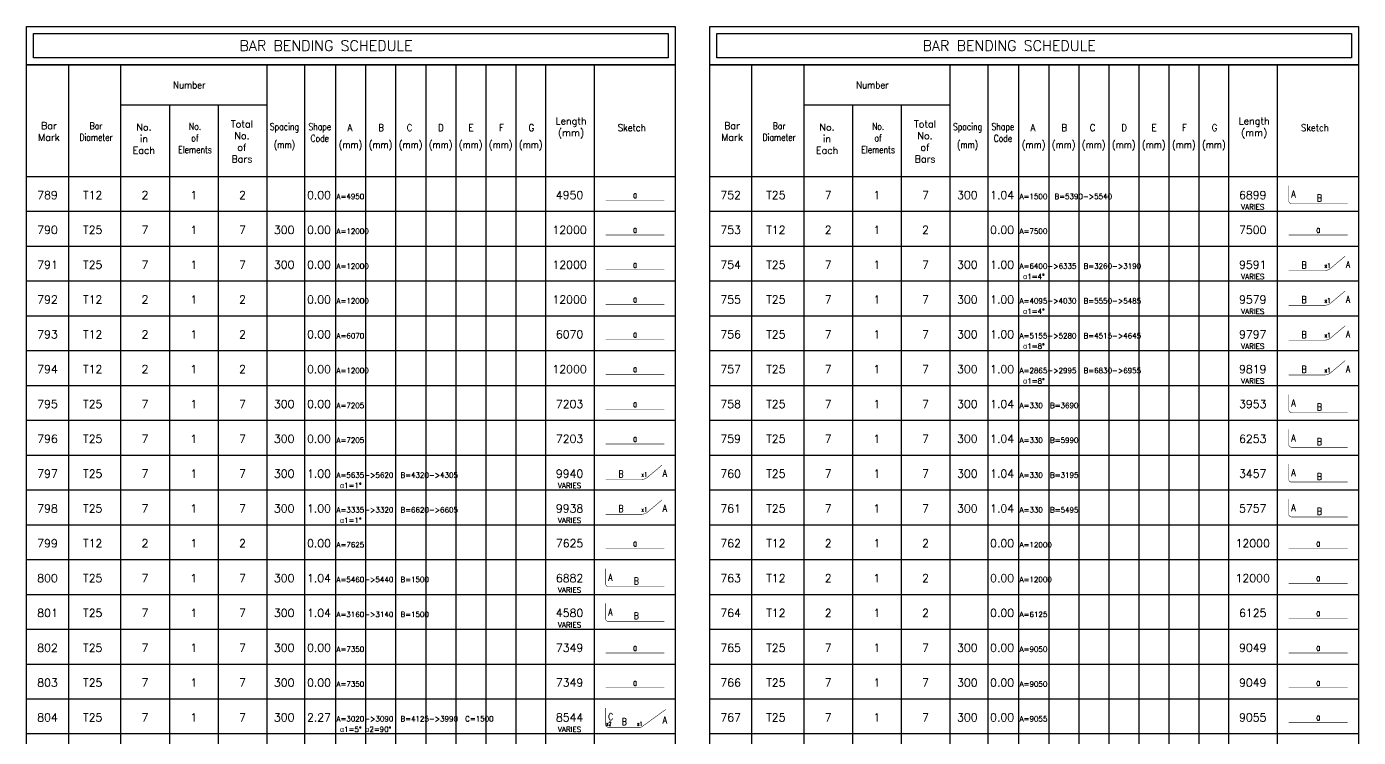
# Model space of a CAD drawing. Extents: x 660761725 to 1323371458, y 2734871439 to 5470067957.
# Drawn here: x 661864767 to 661874333, y 2734943435 to 2734948536 of the extents above; entities that cross this region are included whole.
import ezdxf
from ezdxf.enums import TextEntityAlignment as Align

# ---------------------------------------------------------------- set-up
doc = ezdxf.new("R2010")
doc.units = 0
for name, color, linetype in [('S-SCHEDULE', 140, 'Continuous'), ('S-SKETCH', 1, 'Continuous'), ('S-TEXT-SKETCH', 255, 'Continuous')]:
    doc.layers.add(name, color=color, linetype=linetype)
doc.styles.add('ARMACAD-OGER', font='romans.shx')
doc.styles.add('ROMANS', font='romans.shx')
doc.styles.add('ROMANT', font='romant')

# ---------------------------------------------------------------- blocks, each defined once
blk = doc.blocks.new('cadf_50')
at = {"color": 9}
for p, q in [((0, -42), (186.35, -42)), ((0, -52), (186.35, -52)), ((0, -62), (186.35, -62)), ((0, -72), (186.35, -72)), ((0, -82), (186.35, -82)), ((0, -92), (186.35, -92)), ((0, -102), (186.35, -102)), ((0, -112), (186.35, -112)), ((0, -122), (186.35, -122)), ((0, -132), (186.35, -132)), ((0, -142), (186.35, -142)), ((0, -152), (186.35, -152)), ((0, -162), (186.35, -162)), ((0, -172), (186.35, -172)), ((0, -182), (186.35, -182)), ((0, -192), (186.35, -192)), ((0, -202), (186.35, -202)), ((0, -212), (186.35, -212)), ((0, -222), (186.35, -222)), ((0, -232), (186.35, -232)), ((0, -242), (186.35, -242)), ((0, -252), (186.35, -252)), ((0, -262), (186.35, -262)), ((0, -272), (186.35, -272)), ((0, -282), (186.35, -282)), ((0, -292), (186.35, -292)), ((0, -302), (186.35, -302)), ((0, -312), (186.35, -312)), ((0, -322), (186.35, -322)), ((0, -332), (186.35, -332)), ((0, -342), (186.35, -342)), ((0, -352), (186.35, -352)), ((0, -362), (186.35, -362)), ((0, -372), (186.35, -372)), ((0, -382), (186.35, -382))]:
    blk.add_line(p, q, dxfattribs=at)
at = {"color": 140}
for points in [[(0, 11), (186.35, 11), (186.35, 0), (0, 0)], [(2, 9), (184.35, 9), (184.35, 2), (2, 2)]]:
    blk.add_lwpolyline(points, close=True, dxfattribs=at)
at = {"layer": 'S-SCHEDULE'}
for p, q in [((0, -392), (0, 0)), ((12, 0), (12, -392)), ((27, 0), (27, -392)), ((69, 0), (69, -392)), ((79.87, 0), (79.87, -392)), ((88.75, 0), (88.75, -392)), ((97.38, 0), (97.38, -392)), ((106.02, 0), (106.02, -392)), ((114.65, 0), (114.65, -392)), ((123.28, 0), (123.28, -392)), ((131.91, 0), (131.91, -392)), ((140.55, 0), (140.55, -392)), ((149.18, -392), (149.18, 0)), ((163.15, -392), (163.15, 0)), ((27, -11.45), (69, -11.45)), ((41, -11.45), (41, -392)), ((55, -11.45), (55, -392)), ((0, -32), (186.35, -32))]:
    blk.add_line(p, q, dxfattribs=at)
at = {"layer": 'S-SCHEDULE', "flags": 128}
blk.add_lwpolyline([(0, -392), (0, 0), (186.35, 0), (186.35, -392)], close=True, dxfattribs=at)
at = {"color": 140, "insert": (61.14, 7.05), "char_height": 3, "width": 81.5392, "attachment_point": 1, "rotation": 0.0004, "style": 'ROMANT'}
blk.add_mtext('{\\Fromant|c0;BAR BENDING SCHEDULE}', dxfattribs=at)
at = {"layer": 'S-SCHEDULE', "style": 'ARMACAD-OGER'}
for s, width, p in [('Number', 0.9, (46.74, -5.72)), ('(mm)', 0.8, (74.08, -23)), ('(mm)', 0.9, (93.05, -23)), ('(mm)', 0.9, (101.68, -23)), ('(mm)', 0.9, (110.32, -23)), ('(mm)', 0.9, (118.95, -23)), ('(mm)', 0.9, (127.58, -23)), ('(mm)', 0.9, (136.21, -23)), ('(mm)', 0.9, (144.85, -23))]:
    blk.add_text(s, height=2, dxfattribs=dict(at, width=width)).set_placement(p, align=Align.MIDDLE)
at = {"layer": 'S-SCHEDULE', "style": 'ARMACAD-OGER', "width": 0.9}
for s, p in [('A', (92.87, -18)), ('B', (101.86, -18)), ('C', (110.01, -18)), ('D', (119.05, -18)), ('E', (127.67, -18)), ('F', (136.4, -18)), ('G', (145.02, -18)), ('Sketch', (173.87, -18))]:
    blk.add_text(s, height=2, dxfattribs=at).set_placement(p, align=Align.MIDDLE_CENTER)
at = {"layer": 'S-SCHEDULE', "char_height": 2, "attachment_point": 2, "style": 'ARMACAD-OGER'}
for s, insert, width in [('Length (mm)', (156.42, -15.11), 8.2105), ('Bar\\PMark', (6.41, -16.47), 27.5713), ('{\\W0.8;Bar\\PDiameter}', (19.94, -16.48), 15.2105), ('No. \\Pin\\PEach', (33.7, -16.86), 23.5714), ('{\\W0.8;No.\\Pof\\PElements}', (48.39, -16.65), 17.2105), ('Total No. of Bars', (61.86, -15.98), 3.2105), ('{\\W0.8;Spacing}', (74.08, -16.7), 28.6571), ('{\\W0.8;Shape\\PCode}', (84.23, -16.7), 28.6571)]:
    blk.add_mtext(s, dxfattribs=dict(at, insert=insert, width=width))
blk = doc.blocks.new('33-CFSHP37')
at = {"layer": 'S-SKETCH', "const_width": 0.2}
blk.add_lwpolyline([(-1, 1), (-22.96875, 1, -0.4142135624), (-24, 2.03125), (-24, 8)], format="xyb", dxfattribs=at)
at = {"layer": 'S-TEXT-SKETCH', "style": 'ROMANS', "width": 0.8}
blk.add_attdef('A', text='', height=2, dxfattribs=at).set_placement((-23, 6), align=Align.TOP_LEFT)
blk.add_attdef('B', text='', height=2, dxfattribs=at).set_placement((-11.984375, 1), align=Align.BOTTOM_CENTER)
blk = doc.blocks.new('1-CFSHP20')
at = {"layer": 'S-SKETCH', "const_width": 0.2}
blk.add_lwpolyline([(-24, 2), (-1, 2)], dxfattribs=at)
at = {"layer": 'S-TEXT-SKETCH', "linetype": 'ByBlock', "style": 'ROMANS', "width": 0.7}
blk.add_attdef('A', text='', height=2, dxfattribs=at).set_placement((-12.5, 2), align=Align.BOTTOM_CENTER)
blk = doc.blocks.new('34-37-CFSHP62a')
at = {"layer": 'S-SKETCH', "const_width": 0.2}
blk.add_lwpolyline([(-24, 1.91), (-9.99, 1.91, 0.176327), (-7.61, 2.78), (-1.96, 7.52)], format="xyb", dxfattribs=at)
at = {"layer": 'S-TEXT-SKETCH', "style": 'ROMANS', "width": 0.7}
blk.add_text('x1', height=1.8, dxfattribs=at).set_placement((-10.11, 2.36), align=Align.BOTTOM_LEFT)
at = {"layer": 'S-TEXT-SKETCH', "style": 'ROMANS', "width": 0.8}
for tag, p in [('B', (-17, 1.91)), ('A', (0, 2.07))]:
    blk.add_attdef(tag, text='', height=2, dxfattribs=at).set_placement(p, align=Align.BOTTOM_RIGHT)
blk = doc.blocks.new('53-146-CFSHP45a')
at = {"layer": 'S-SKETCH', "const_width": 0.2}
blk.add_lwpolyline([(-0.47, 7.49), (-9.88, 0.7, -0.157612), (-10.48, 0.51), (-22.97, 0.51, -0.414214), (-24, 1.54), (-24, 8)], format="xyb", dxfattribs=at)
at = {"layer": 'S-TEXT-SKETCH', "style": 'ROMANS', "width": 0.7}
for s, p in [('x2', (-22.77, 1.89)), ('x1', (-10.67, 1.89))]:
    blk.add_text(s, height=1.5, dxfattribs=at).set_placement(p, align=Align.MIDDLE_CENTER)
at = {"layer": 'S-TEXT-SKETCH', "style": 'ROMANS', "width": 0.8}
blk.add_attdef('C', text='', height=2, dxfattribs=at).set_placement((-23, 6), align=Align.TOP_LEFT)
blk.add_attdef('B', text='', height=2, dxfattribs=at).set_placement((-16.72, 0.51), align=Align.BOTTOM_CENTER)
blk.add_attdef('A', text='', height=2, dxfattribs=at).set_placement((0, 1.19), align=Align.BOTTOM_RIGHT)

msp = doc.modelspace()

# ---------------------------------------------------------------- block references
at = {"layer": 'S-SCHEDULE', "xscale": 25, "yscale": 25, "zscale": 25}
for p in [(661864767.33088946, 2734948261), (661869674.19780052, 2734948261)]:
    msp.add_blockref('cadf_50', p, dxfattribs=at)
at = {"layer": 'S-SCHEDULE'}
ref = msp.add_blockref('1-CFSHP20', (661869367.33088946, 2734947253.75), dxfattribs=dict(at, xscale=18.375, yscale=18.375, zscale=18.375))
ref.add_attrib('A', 'a', dxfattribs={"layer": 'S-TEXT-SKETCH', "color": 7, "linetype": 'ByBlock', "height": 50, "style": 'ROMANS', "width": 0.7}).set_placement((661869137.64338946, 2734947290.5), align=Align.BOTTOM_CENTER)
ref = msp.add_blockref('33-CFSHP37', (661874274.19780052, 2734947248.48338318), dxfattribs=dict(at, xscale=18.375, yscale=18.375, zscale=18.375))
ref.add_attrib('A', 'A', dxfattribs={"layer": 'S-TEXT-SKETCH', "color": 7, "height": 50, "style": 'ROMANS', "width": 0.8}).set_placement((661873851.57280052, 2734947358.73338318), align=Align.TOP_LEFT)
ref.add_attrib('B', 'B', dxfattribs={"layer": 'S-TEXT-SKETCH', "color": 7, "height": 50, "style": 'ROMANS', "width": 0.8}).set_placement((661874053.98490989, 2734947266.85838318), align=Align.BOTTOM_CENTER)
ref = msp.add_blockref('1-CFSHP20', (661869367.33088946, 2734947003.75), dxfattribs=dict(at, xscale=18.375, yscale=18.375, zscale=18.375))
ref.add_attrib('A', 'a', dxfattribs={"layer": 'S-TEXT-SKETCH', "color": 7, "linetype": 'ByBlock', "height": 50, "style": 'ROMANS', "width": 0.7}).set_placement((661869137.64338946, 2734947040.5), align=Align.BOTTOM_CENTER)
ref = msp.add_blockref('1-CFSHP20', (661874274.19780052, 2734947003.75), dxfattribs=dict(at, xscale=18.375, yscale=18.375, zscale=18.375))
ref.add_attrib('A', 'a', dxfattribs={"layer": 'S-TEXT-SKETCH', "color": 7, "linetype": 'ByBlock', "height": 50, "style": 'ROMANS', "width": 0.7}).set_placement((661874044.51030052, 2734947040.5), align=Align.BOTTOM_CENTER)
ref = msp.add_blockref('1-CFSHP20', (661869367.33088946, 2734946753.75), dxfattribs=dict(at, xscale=18.375, yscale=18.375, zscale=18.375))
ref.add_attrib('A', 'a', dxfattribs={"layer": 'S-TEXT-SKETCH', "color": 7, "linetype": 'ByBlock', "height": 50, "style": 'ROMANS', "width": 0.7}).set_placement((661869137.64338946, 2734946790.5), align=Align.BOTTOM_CENTER)
ref = msp.add_blockref('34-37-CFSHP62a', (661874274.19780052, 2734946750.66268206), dxfattribs=dict(at, xscale=18.375, yscale=18.375, zscale=18.375))
ref.add_attrib('A', 'A', dxfattribs={"layer": 'S-TEXT-SKETCH', "color": 7, "height": 50, "style": 'ROMANS', "width": 0.8}).set_placement((661874274.19780052, 2734946788.71799517), align=Align.BOTTOM_RIGHT)
ref.add_attrib('B', 'B', dxfattribs={"layer": 'S-TEXT-SKETCH', "color": 7, "height": 50, "style": 'ROMANS', "width": 0.8}).set_placement((661873961.90017593, 2734946785.81130981), align=Align.BOTTOM_RIGHT)
ref = msp.add_blockref('34-37-CFSHP62a', (661874274.19780052, 2734946500.66268206), dxfattribs=dict(at, xscale=18.375, yscale=18.375, zscale=18.375))
ref.add_attrib('A', 'A', dxfattribs={"layer": 'S-TEXT-SKETCH', "color": 7, "height": 50, "style": 'ROMANS', "width": 0.8}).set_placement((661874274.19780052, 2734946538.71799517), align=Align.BOTTOM_RIGHT)
ref.add_attrib('B', 'B', dxfattribs={"layer": 'S-TEXT-SKETCH', "color": 7, "height": 50, "style": 'ROMANS', "width": 0.8}).set_placement((661873961.90017593, 2734946535.81130981), align=Align.BOTTOM_RIGHT)
ref = msp.add_blockref('1-CFSHP20', (661869367.33088946, 2734946503.75), dxfattribs=dict(at, xscale=18.375, yscale=18.375, zscale=18.375))
ref.add_attrib('A', 'a', dxfattribs={"layer": 'S-TEXT-SKETCH', "color": 7, "linetype": 'ByBlock', "height": 50, "style": 'ROMANS', "width": 0.7}).set_placement((661869137.64338946, 2734946540.5), align=Align.BOTTOM_CENTER)
ref = msp.add_blockref('34-37-CFSHP62a', (661874274.19780052, 2734946250.66268206), dxfattribs=dict(at, xscale=18.375, yscale=18.375, zscale=18.375))
ref.add_attrib('A', 'A', dxfattribs={"layer": 'S-TEXT-SKETCH', "color": 7, "height": 50, "style": 'ROMANS', "width": 0.8}).set_placement((661874274.19780052, 2734946288.71799517), align=Align.BOTTOM_RIGHT)
ref.add_attrib('B', 'B', dxfattribs={"layer": 'S-TEXT-SKETCH', "color": 7, "height": 50, "style": 'ROMANS', "width": 0.8}).set_placement((661873961.90017593, 2734946285.81130981), align=Align.BOTTOM_RIGHT)
ref = msp.add_blockref('1-CFSHP20', (661869367.33088946, 2734946253.75), dxfattribs=dict(at, xscale=18.375, yscale=18.375, zscale=18.375))
ref.add_attrib('A', 'a', dxfattribs={"layer": 'S-TEXT-SKETCH', "color": 7, "linetype": 'ByBlock', "height": 50, "style": 'ROMANS', "width": 0.7}).set_placement((661869137.64338946, 2734946290.5), align=Align.BOTTOM_CENTER)
ref = msp.add_blockref('1-CFSHP20', (661869367.33088946, 2734946003.75), dxfattribs=dict(at, xscale=18.375, yscale=18.375, zscale=18.375))
ref.add_attrib('A', 'a', dxfattribs={"layer": 'S-TEXT-SKETCH', "color": 7, "linetype": 'ByBlock', "height": 50, "style": 'ROMANS', "width": 0.7}).set_placement((661869137.64338946, 2734946040.5), align=Align.BOTTOM_CENTER)
ref = msp.add_blockref('34-37-CFSHP62a', (661874274.19780052, 2734946000.66268206), dxfattribs=dict(at, xscale=18.375, yscale=18.375, zscale=18.375))
ref.add_attrib('A', 'A', dxfattribs={"layer": 'S-TEXT-SKETCH', "color": 7, "height": 50, "style": 'ROMANS', "width": 0.8}).set_placement((661874274.19780052, 2734946038.71799517), align=Align.BOTTOM_RIGHT)
ref.add_attrib('B', 'B', dxfattribs={"layer": 'S-TEXT-SKETCH', "color": 7, "height": 50, "style": 'ROMANS', "width": 0.8}).set_placement((661873961.90017593, 2734946035.81130981), align=Align.BOTTOM_RIGHT)
ref = msp.add_blockref('33-CFSHP37', (661874274.19780052, 2734945748.48338318), dxfattribs=dict(at, xscale=18.375, yscale=18.375, zscale=18.375))
ref.add_attrib('A', 'A', dxfattribs={"layer": 'S-TEXT-SKETCH', "color": 7, "height": 50, "style": 'ROMANS', "width": 0.8}).set_placement((661873851.57280052, 2734945858.73338318), align=Align.TOP_LEFT)
ref.add_attrib('B', 'B', dxfattribs={"layer": 'S-TEXT-SKETCH', "color": 7, "height": 50, "style": 'ROMANS', "width": 0.8}).set_placement((661874053.98490989, 2734945766.85838318), align=Align.BOTTOM_CENTER)
ref = msp.add_blockref('1-CFSHP20', (661869367.33088946, 2734945753.75), dxfattribs=dict(at, xscale=18.375, yscale=18.375, zscale=18.375))
ref.add_attrib('A', 'a', dxfattribs={"layer": 'S-TEXT-SKETCH', "color": 7, "linetype": 'ByBlock', "height": 50, "style": 'ROMANS', "width": 0.7}).set_placement((661869137.64338946, 2734945790.5), align=Align.BOTTOM_CENTER)
ref = msp.add_blockref('1-CFSHP20', (661869367.33088946, 2734945503.75), dxfattribs=dict(at, xscale=18.375, yscale=18.375, zscale=18.375))
ref.add_attrib('A', 'a', dxfattribs={"layer": 'S-TEXT-SKETCH', "color": 7, "linetype": 'ByBlock', "height": 50, "style": 'ROMANS', "width": 0.7}).set_placement((661869137.64338946, 2734945540.5), align=Align.BOTTOM_CENTER)
ref = msp.add_blockref('33-CFSHP37', (661874274.19780052, 2734945498.48338318), dxfattribs=dict(at, xscale=18.375, yscale=18.375, zscale=18.375))
ref.add_attrib('A', 'A', dxfattribs={"layer": 'S-TEXT-SKETCH', "color": 7, "height": 50, "style": 'ROMANS', "width": 0.8}).set_placement((661873851.57280052, 2734945608.73338318), align=Align.TOP_LEFT)
ref.add_attrib('B', 'B', dxfattribs={"layer": 'S-TEXT-SKETCH', "color": 7, "height": 50, "style": 'ROMANS', "width": 0.8}).set_placement((661874053.98490989, 2734945516.85838318), align=Align.BOTTOM_CENTER)
ref = msp.add_blockref('33-CFSHP37', (661874274.19780052, 2734945248.48338318), dxfattribs=dict(at, xscale=18.375, yscale=18.375, zscale=18.375))
ref.add_attrib('A', 'A', dxfattribs={"layer": 'S-TEXT-SKETCH', "color": 7, "height": 50, "style": 'ROMANS', "width": 0.8}).set_placement((661873851.57280052, 2734945358.73338318), align=Align.TOP_LEFT)
ref.add_attrib('B', 'B', dxfattribs={"layer": 'S-TEXT-SKETCH', "color": 7, "height": 50, "style": 'ROMANS', "width": 0.8}).set_placement((661874053.98490989, 2734945266.85838318), align=Align.BOTTOM_CENTER)
ref = msp.add_blockref('34-37-CFSHP62a', (661869367.33088946, 2734945250.66268206), dxfattribs=dict(at, xscale=18.375, yscale=18.375, zscale=18.375))
ref.add_attrib('A', 'A', dxfattribs={"layer": 'S-TEXT-SKETCH', "color": 7, "height": 50, "style": 'ROMANS', "width": 0.8}).set_placement((661869367.33088946, 2734945288.71799517), align=Align.BOTTOM_RIGHT)
ref.add_attrib('B', 'B', dxfattribs={"layer": 'S-TEXT-SKETCH', "color": 7, "height": 50, "style": 'ROMANS', "width": 0.8}).set_placement((661869055.03326678, 2734945285.81130981), align=Align.BOTTOM_RIGHT)
ref = msp.add_blockref('34-37-CFSHP62a', (661869367.33088946, 2734945000.66268206), dxfattribs=dict(at, xscale=18.375, yscale=18.375, zscale=18.375))
ref.add_attrib('A', 'A', dxfattribs={"layer": 'S-TEXT-SKETCH', "color": 7, "height": 50, "style": 'ROMANS', "width": 0.8}).set_placement((661869367.33088946, 2734945038.71799517), align=Align.BOTTOM_RIGHT)
ref.add_attrib('B', 'B', dxfattribs={"layer": 'S-TEXT-SKETCH', "color": 7, "height": 50, "style": 'ROMANS', "width": 0.8}).set_placement((661869055.03326678, 2734945035.81130981), align=Align.BOTTOM_RIGHT)
ref = msp.add_blockref('33-CFSHP37', (661874274.19780052, 2734944998.48338318), dxfattribs=dict(at, xscale=18.375, yscale=18.375, zscale=18.375))
ref.add_attrib('A', 'A', dxfattribs={"layer": 'S-TEXT-SKETCH', "color": 7, "height": 50, "style": 'ROMANS', "width": 0.8}).set_placement((661873851.57280052, 2734945108.73338318), align=Align.TOP_LEFT)
ref.add_attrib('B', 'B', dxfattribs={"layer": 'S-TEXT-SKETCH', "color": 7, "height": 50, "style": 'ROMANS', "width": 0.8}).set_placement((661874053.98490989, 2734945016.85838318), align=Align.BOTTOM_CENTER)
ref = msp.add_blockref('1-CFSHP20', (661869367.33088946, 2734944753.75), dxfattribs=dict(at, xscale=18.375, yscale=18.375, zscale=18.375))
ref.add_attrib('A', 'a', dxfattribs={"layer": 'S-TEXT-SKETCH', "color": 7, "linetype": 'ByBlock', "height": 50, "style": 'ROMANS', "width": 0.7}).set_placement((661869137.64338946, 2734944790.5), align=Align.BOTTOM_CENTER)
ref = msp.add_blockref('1-CFSHP20', (661874274.19780052, 2734944753.75), dxfattribs=dict(at, xscale=18.375, yscale=18.375, zscale=18.375))
ref.add_attrib('A', 'a', dxfattribs={"layer": 'S-TEXT-SKETCH', "color": 7, "linetype": 'ByBlock', "height": 50, "style": 'ROMANS', "width": 0.7}).set_placement((661874044.51030052, 2734944790.5), align=Align.BOTTOM_CENTER)
ref = msp.add_blockref('33-CFSHP37', (661869367.33088946, 2734944498.48338318), dxfattribs=dict(at, xscale=18.375, yscale=18.375, zscale=18.375))
ref.add_attrib('A', 'A', dxfattribs={"layer": 'S-TEXT-SKETCH', "color": 7, "height": 50, "style": 'ROMANS', "width": 0.8}).set_placement((661868944.70588946, 2734944608.73338318), align=Align.TOP_LEFT)
ref.add_attrib('B', 'B', dxfattribs={"layer": 'S-TEXT-SKETCH', "color": 7, "height": 50, "style": 'ROMANS', "width": 0.8}).set_placement((661869147.11799884, 2734944516.85838318), align=Align.BOTTOM_CENTER)
ref = msp.add_blockref('1-CFSHP20', (661874274.19780052, 2734944503.75), dxfattribs=dict(at, xscale=18.375, yscale=18.375, zscale=18.375))
ref.add_attrib('A', 'a', dxfattribs={"layer": 'S-TEXT-SKETCH', "color": 7, "linetype": 'ByBlock', "height": 50, "style": 'ROMANS', "width": 0.7}).set_placement((661874044.51030052, 2734944540.5), align=Align.BOTTOM_CENTER)
ref = msp.add_blockref('33-CFSHP37', (661869367.33088946, 2734944248.48338318), dxfattribs=dict(at, xscale=18.375, yscale=18.375, zscale=18.375))
ref.add_attrib('A', 'A', dxfattribs={"layer": 'S-TEXT-SKETCH', "color": 7, "height": 50, "style": 'ROMANS', "width": 0.8}).set_placement((661868944.70588946, 2734944358.73338318), align=Align.TOP_LEFT)
ref.add_attrib('B', 'B', dxfattribs={"layer": 'S-TEXT-SKETCH', "color": 7, "height": 50, "style": 'ROMANS', "width": 0.8}).set_placement((661869147.11799884, 2734944266.85838318), align=Align.BOTTOM_CENTER)
ref = msp.add_blockref('1-CFSHP20', (661874274.19780052, 2734944253.75), dxfattribs=dict(at, xscale=18.375, yscale=18.375, zscale=18.375))
ref.add_attrib('A', 'a', dxfattribs={"layer": 'S-TEXT-SKETCH', "color": 7, "linetype": 'ByBlock', "height": 50, "style": 'ROMANS', "width": 0.7}).set_placement((661874044.51030052, 2734944290.5), align=Align.BOTTOM_CENTER)
ref = msp.add_blockref('1-CFSHP20', (661869367.33088946, 2734944003.75), dxfattribs=dict(at, xscale=18.375, yscale=18.375, zscale=18.375))
ref.add_attrib('A', 'a', dxfattribs={"layer": 'S-TEXT-SKETCH', "color": 7, "linetype": 'ByBlock', "height": 50, "style": 'ROMANS', "width": 0.7}).set_placement((661869137.64338946, 2734944040.5), align=Align.BOTTOM_CENTER)
ref = msp.add_blockref('1-CFSHP20', (661874274.19780052, 2734944003.75), dxfattribs=dict(at, xscale=18.375, yscale=18.375, zscale=18.375))
ref.add_attrib('A', 'a', dxfattribs={"layer": 'S-TEXT-SKETCH', "color": 7, "linetype": 'ByBlock', "height": 50, "style": 'ROMANS', "width": 0.7}).set_placement((661874044.51030052, 2734944040.5), align=Align.BOTTOM_CENTER)
ref = msp.add_blockref('1-CFSHP20', (661869367.33088946, 2734943753.75), dxfattribs=dict(at, xscale=18.375, yscale=18.375, zscale=18.375))
ref.add_attrib('A', 'a', dxfattribs={"layer": 'S-TEXT-SKETCH', "color": 7, "linetype": 'ByBlock', "height": 50, "style": 'ROMANS', "width": 0.7}).set_placement((661869137.64338946, 2734943790.5), align=Align.BOTTOM_CENTER)
ref = msp.add_blockref('1-CFSHP20', (661874274.19780052, 2734943753.75), dxfattribs=dict(at, xscale=18.375, yscale=18.375, zscale=18.375))
ref.add_attrib('A', 'a', dxfattribs={"layer": 'S-TEXT-SKETCH', "color": 7, "linetype": 'ByBlock', "height": 50, "style": 'ROMANS', "width": 0.7}).set_placement((661874044.51030052, 2734943790.5), align=Align.BOTTOM_CENTER)
ref = msp.add_blockref('53-146-CFSHP45a', (661869367.33088946, 2734943497.27735281), dxfattribs=dict(at, xscale=18.375, yscale=18.375, zscale=18.375))
ref.add_attrib('C', 'C', dxfattribs={"layer": 'S-TEXT-SKETCH', "color": 7, "height": 50, "style": 'ROMANS', "width": 0.8}).set_placement((661868944.70588946, 2734943607.52735281), align=Align.TOP_LEFT)
ref.add_attrib('B', 'B', dxfattribs={"layer": 'S-TEXT-SKETCH', "color": 7, "height": 50, "style": 'ROMANS', "width": 0.8}).set_placement((661869060.01963878, 2734943506.57599115), align=Align.BOTTOM_CENTER)
ref.add_attrib('A', 'A', dxfattribs={"layer": 'S-TEXT-SKETCH', "color": 7, "height": 50, "style": 'ROMANS', "width": 0.8}).set_placement((661869367.33088946, 2734943519.09394312), align=Align.BOTTOM_RIGHT)
ref = msp.add_blockref('1-CFSHP20', (661874274.19780052, 2734943503.75), dxfattribs=dict(at, xscale=18.375, yscale=18.375, zscale=18.375))
ref.add_attrib('A', 'a', dxfattribs={"layer": 'S-TEXT-SKETCH', "color": 7, "linetype": 'ByBlock', "height": 50, "style": 'ROMANS', "width": 0.7}).set_placement((661874044.51030052, 2734943540.5), align=Align.BOTTOM_CENTER)

# ---------------------------------------------------------------- texts
at = {"layer": 'S-SCHEDULE', "style": 'ROMANS'}
for s, height, p in [('T12', 57.5, (661865242.33088946, 2734947298.5)), ('2', 57.5, (661865617.33088946, 2734947298.5)), ('1', 57.5, (661865967.33088946, 2734947298.5)), ('2', 57.5, (661866317.33088946, 2734947298.5)), ('0.00', 57.5, (661866867.33088946, 2734947298.5)), ('4950', 57.5, (661868667.33088946, 2734947298.5)), ('T25', 57.5, (661870149.19780052, 2734947298.5)), ('7', 57.5, (661870524.19780052, 2734947298.5)), ('1', 57.5, (661870874.19780052, 2734947298.5)), ('7', 57.5, (661871224.19780052, 2734947298.5)), ('300', 57.5, (661871524.19780052, 2734947298.5)), ('1.04', 57.5, (661871774.19780052, 2734947298.5)), ('6899', 57.5, (661873574.19780052, 2734947298.5)), ('VARIES', 37.5, (661873574.19780052, 2734947223.5)), ('T25', 57.5, (661865242.33088946, 2734947048.5)), ('7', 57.5, (661865617.33088946, 2734947048.5)), ('1', 57.5, (661865967.33088946, 2734947048.5)), ('7', 57.5, (661866317.33088946, 2734947048.5)), ('300', 57.5, (661866617.33088946, 2734947048.5)), ('0.00', 57.5, (661866867.33088946, 2734947048.5)), ('12000', 57.5, (661868667.33088946, 2734947048.5)), ('T12', 57.5, (661870149.19780052, 2734947048.5)), ('2', 57.5, (661870524.19780052, 2734947048.5)), ('1', 57.5, (661870874.19780052, 2734947048.5)), ('2', 57.5, (661871224.19780052, 2734947048.5)), ('0.00', 57.5, (661871774.19780052, 2734947048.5)), ('7500', 57.5, (661873574.19780052, 2734947048.5)), ('T25', 57.5, (661865242.33088946, 2734946798.5)), ('7', 57.5, (661865617.33088946, 2734946798.5)), ('1', 57.5, (661865967.33088946, 2734946798.5)), ('7', 57.5, (661866317.33088946, 2734946798.5)), ('300', 57.5, (661866617.33088946, 2734946798.5)), ('0.00', 57.5, (661866867.33088946, 2734946798.5)), ('12000', 57.5, (661868667.33088946, 2734946798.5)), ('T25', 57.5, (661870149.19780052, 2734946798.5)), ('7', 57.5, (661870524.19780052, 2734946798.5)), ('1', 57.5, (661870874.19780052, 2734946798.5)), ('7', 57.5, (661871224.19780052, 2734946798.5)), ('300', 57.5, (661871524.19780052, 2734946798.5)), ('1.00', 57.5, (661871774.19780052, 2734946798.5)), ('9591', 57.5, (661873574.19780052, 2734946798.5)), ('VARIES', 37.5, (661873574.19780052, 2734946723.5)), ('T12', 57.5, (661865242.33088946, 2734946548.5)), ('2', 57.5, (661865617.33088946, 2734946548.5)), ('1', 57.5, (661865967.33088946, 2734946548.5)), ('2', 57.5, (661866317.33088946, 2734946548.5)), ('0.00', 57.5, (661866867.33088946, 2734946548.5)), ('12000', 57.5, (661868667.33088946, 2734946548.5)), ('T25', 57.5, (661870149.19780052, 2734946548.5)), ('7', 57.5, (661870524.19780052, 2734946548.5)), ('1', 57.5, (661870874.19780052, 2734946548.5)), ('7', 57.5, (661871224.19780052, 2734946548.5)), ('300', 57.5, (661871524.19780052, 2734946548.5)), ('1.00', 57.5, (661871774.19780052, 2734946548.5)), ('9579', 57.5, (661873574.19780052, 2734946548.5)), ('VARIES', 37.5, (661873574.19780052, 2734946473.5)), ('T12', 57.5, (661865242.33088946, 2734946298.5)), ('2', 57.5, (661865617.33088946, 2734946298.5)), ('1', 57.5, (661865967.33088946, 2734946298.5)), ('2', 57.5, (661866317.33088946, 2734946298.5)), ('0.00', 57.5, (661866867.33088946, 2734946298.5)), ('6070', 57.5, (661868667.33088946, 2734946298.5)), ('T25', 57.5, (661870149.19780052, 2734946298.5)), ('7', 57.5, (661870524.19780052, 2734946298.5)), ('1', 57.5, (661870874.19780052, 2734946298.5)), ('7', 57.5, (661871224.19780052, 2734946298.5)), ('300', 57.5, (661871524.19780052, 2734946298.5)), ('1.00', 57.5, (661871774.19780052, 2734946298.5)), ('9797', 57.5, (661873574.19780052, 2734946298.5)), ('VARIES', 37.5, (661873574.19780052, 2734946223.5)), ('T12', 57.5, (661865242.33088946, 2734946048.5)), ('2', 57.5, (661865617.33088946, 2734946048.5)), ('1', 57.5, (661865967.33088946, 2734946048.5)), ('2', 57.5, (661866317.33088946, 2734946048.5)), ('0.00', 57.5, (661866867.33088946, 2734946048.5)), ('12000', 57.5, (661868667.33088946, 2734946048.5)), ('T25', 57.5, (661870149.19780052, 2734946048.5)), ('7', 57.5, (661870524.19780052, 2734946048.5)), ('1', 57.5, (661870874.19780052, 2734946048.5)), ('7', 57.5, (661871224.19780052, 2734946048.5)), ('300', 57.5, (661871524.19780052, 2734946048.5)), ('1.00', 57.5, (661871774.19780052, 2734946048.5)), ('9819', 57.5, (661873574.19780052, 2734946048.5)), ('VARIES', 37.5, (661873574.19780052, 2734945973.5)), ('T25', 57.5, (661865242.33088946, 2734945798.5)), ('7', 57.5, (661865617.33088946, 2734945798.5)), ('1', 57.5, (661865967.33088946, 2734945798.5)), ('7', 57.5, (661866317.33088946, 2734945798.5)), ('300', 57.5, (661866617.33088946, 2734945798.5)), ('0.00', 57.5, (661866867.33088946, 2734945798.5)), ('7203', 57.5, (661868667.33088946, 2734945798.5)), ('T25', 57.5, (661870149.19780052, 2734945798.5)), ('7', 57.5, (661870524.19780052, 2734945798.5)), ('1', 57.5, (661870874.19780052, 2734945798.5)), ('7', 57.5, (661871224.19780052, 2734945798.5)), ('300', 57.5, (661871524.19780052, 2734945798.5)), ('1.04', 57.5, (661871774.19780052, 2734945798.5)), ('3953', 57.5, (661873574.19780052, 2734945798.5)), ('T25', 57.5, (661865242.33088946, 2734945548.5)), ('7', 57.5, (661865617.33088946, 2734945548.5)), ('1', 57.5, (661865967.33088946, 2734945548.5)), ('7', 57.5, (661866317.33088946, 2734945548.5)), ('300', 57.5, (661866617.33088946, 2734945548.5)), ('0.00', 57.5, (661866867.33088946, 2734945548.5)), ('7203', 57.5, (661868667.33088946, 2734945548.5)), ('T25', 57.5, (661870149.19780052, 2734945548.5)), ('7', 57.5, (661870524.19780052, 2734945548.5)), ('1', 57.5, (661870874.19780052, 2734945548.5)), ('7', 57.5, (661871224.19780052, 2734945548.5)), ('300', 57.5, (661871524.19780052, 2734945548.5)), ('1.04', 57.5, (661871774.19780052, 2734945548.5)), ('6253', 57.5, (661873574.19780052, 2734945548.5)), ('T25', 57.5, (661865242.33088946, 2734945298.5)), ('7', 57.5, (661865617.33088946, 2734945298.5)), ('1', 57.5, (661865967.33088946, 2734945298.5)), ('7', 57.5, (661866317.33088946, 2734945298.5)), ('300', 57.5, (661866617.33088946, 2734945298.5)), ('1.00', 57.5, (661866867.33088946, 2734945298.5)), ('9940', 57.5, (661868667.33088946, 2734945298.5)), ('T25', 57.5, (661870149.19780052, 2734945298.5)), ('7', 57.5, (661870524.19780052, 2734945298.5)), ('1', 57.5, (661870874.19780052, 2734945298.5)), ('7', 57.5, (661871224.19780052, 2734945298.5)), ('300', 57.5, (661871524.19780052, 2734945298.5)), ('1.04', 57.5, (661871774.19780052, 2734945298.5)), ('3457', 57.5, (661873574.19780052, 2734945298.5)), ('VARIES', 37.5, (661868667.33088946, 2734945223.5)), ('T25', 57.5, (661865242.33088946, 2734945048.5)), ('7', 57.5, (661865617.33088946, 2734945048.5)), ('1', 57.5, (661865967.33088946, 2734945048.5)), ('7', 57.5, (661866317.33088946, 2734945048.5)), ('300', 57.5, (661866617.33088946, 2734945048.5)), ('1.00', 57.5, (661866867.33088946, 2734945048.5)), ('9938', 57.5, (661868667.33088946, 2734945048.5)), ('VARIES', 37.5, (661868667.33088946, 2734944973.5)), ('T25', 57.5, (661870149.19780052, 2734945048.5)), ('7', 57.5, (661870524.19780052, 2734945048.5)), ('1', 57.5, (661870874.19780052, 2734945048.5)), ('7', 57.5, (661871224.19780052, 2734945048.5)), ('300', 57.5, (661871524.19780052, 2734945048.5)), ('1.04', 57.5, (661871774.19780052, 2734945048.5)), ('5757', 57.5, (661873574.19780052, 2734945048.5)), ('T12', 57.5, (661865242.33088946, 2734944798.5)), ('2', 57.5, (661865617.33088946, 2734944798.5)), ('1', 57.5, (661865967.33088946, 2734944798.5)), ('2', 57.5, (661866317.33088946, 2734944798.5)), ('0.00', 57.5, (661866867.33088946, 2734944798.5)), ('7625', 57.5, (661868667.33088946, 2734944798.5)), ('T12', 57.5, (661870149.19780052, 2734944798.5)), ('2', 57.5, (661870524.19780052, 2734944798.5)), ('1', 57.5, (661870874.19780052, 2734944798.5)), ('2', 57.5, (661871224.19780052, 2734944798.5)), ('0.00', 57.5, (661871774.19780052, 2734944798.5)), ('12000', 57.5, (661873574.19780052, 2734944798.5)), ('T25', 57.5, (661865242.33088946, 2734944548.5)), ('7', 57.5, (661865617.33088946, 2734944548.5)), ('1', 57.5, (661865967.33088946, 2734944548.5)), ('7', 57.5, (661866317.33088946, 2734944548.5)), ('300', 57.5, (661866617.33088946, 2734944548.5)), ('1.04', 57.5, (661866867.33088946, 2734944548.5)), ('6882', 57.5, (661868667.33088946, 2734944548.5)), ('T12', 57.5, (661870149.19780052, 2734944548.5)), ('2', 57.5, (661870524.19780052, 2734944548.5)), ('1', 57.5, (661870874.19780052, 2734944548.5)), ('2', 57.5, (661871224.19780052, 2734944548.5)), ('0.00', 57.5, (661871774.19780052, 2734944548.5)), ('12000', 57.5, (661873574.19780052, 2734944548.5)), ('VARIES', 37.5, (661868667.33088946, 2734944473.5)), ('T25', 57.5, (661865242.33088946, 2734944298.5)), ('7', 57.5, (661865617.33088946, 2734944298.5)), ('1', 57.5, (661865967.33088946, 2734944298.5)), ('7', 57.5, (661866317.33088946, 2734944298.5)), ('300', 57.5, (661866617.33088946, 2734944298.5)), ('1.04', 57.5, (661866867.33088946, 2734944298.5)), ('4580', 57.5, (661868667.33088946, 2734944298.5)), ('T12', 57.5, (661870149.19780052, 2734944298.5)), ('2', 57.5, (661870524.19780052, 2734944298.5)), ('1', 57.5, (661870874.19780052, 2734944298.5)), ('2', 57.5, (661871224.19780052, 2734944298.5)), ('0.00', 57.5, (661871774.19780052, 2734944298.5)), ('6125', 57.5, (661873574.19780052, 2734944298.5)), ('VARIES', 37.5, (661868667.33088946, 2734944223.5)), ('T25', 57.5, (661865242.33088946, 2734944048.5)), ('7', 57.5, (661865617.33088946, 2734944048.5)), ('1', 57.5, (661865967.33088946, 2734944048.5)), ('7', 57.5, (661866317.33088946, 2734944048.5)), ('300', 57.5, (661866617.33088946, 2734944048.5)), ('0.00', 57.5, (661866867.33088946, 2734944048.5)), ('7349', 57.5, (661868667.33088946, 2734944048.5)), ('T25', 57.5, (661870149.19780052, 2734944048.5)), ('7', 57.5, (661870524.19780052, 2734944048.5)), ('1', 57.5, (661870874.19780052, 2734944048.5)), ('7', 57.5, (661871224.19780052, 2734944048.5)), ('300', 57.5, (661871524.19780052, 2734944048.5)), ('0.00', 57.5, (661871774.19780052, 2734944048.5)), ('9049', 57.5, (661873574.19780052, 2734944048.5)), ('T25', 57.5, (661865242.33088946, 2734943798.5)), ('7', 57.5, (661865617.33088946, 2734943798.5)), ('1', 57.5, (661865967.33088946, 2734943798.5)), ('7', 57.5, (661866317.33088946, 2734943798.5)), ('300', 57.5, (661866617.33088946, 2734943798.5)), ('0.00', 57.5, (661866867.33088946, 2734943798.5)), ('7349', 57.5, (661868667.33088946, 2734943798.5)), ('T25', 57.5, (661870149.19780052, 2734943798.5)), ('7', 57.5, (661870524.19780052, 2734943798.5)), ('1', 57.5, (661870874.19780052, 2734943798.5)), ('7', 57.5, (661871224.19780052, 2734943798.5)), ('300', 57.5, (661871524.19780052, 2734943798.5)), ('0.00', 57.5, (661871774.19780052, 2734943798.5)), ('9049', 57.5, (661873574.19780052, 2734943798.5)), ('T25', 57.5, (661865242.33088946, 2734943548.5)), ('7', 57.5, (661865617.33088946, 2734943548.5)), ('1', 57.5, (661865967.33088946, 2734943548.5)), ('7', 57.5, (661866317.33088946, 2734943548.5)), ('300', 57.5, (661866617.33088946, 2734943548.5)), ('2.27', 57.5, (661866867.33088946, 2734943548.5)), ('8544', 57.5, (661868667.33088946, 2734943548.5)), ('T25', 57.5, (661870149.19780052, 2734943548.5)), ('7', 57.5, (661870524.19780052, 2734943548.5)), ('1', 57.5, (661870874.19780052, 2734943548.5)), ('7', 57.5, (661871224.19780052, 2734943548.5)), ('300', 57.5, (661871524.19780052, 2734943548.5)), ('0.00', 57.5, (661871774.19780052, 2734943548.5)), ('9055', 57.5, (661873574.19780052, 2734943548.5)), ('VARIES', 37.5, (661868667.33088946, 2734943473.5))]:
    msp.add_text(s, height=height, dxfattribs=at).set_placement(p, align=Align.CENTER)
for s, insert, char_height, width, attachment_point in [('{\\FRomanS;\\C140;789}', (661864917.33088946, 2734947298.5), 57.5, 230, 8), (' A=4950 ', (661866967.33088946, 2734947336), 37.5, 2400, 1), ('{\\FRomanS;\\C140;752}', (661869824.19780052, 2734947298.5), 57.5, 230, 8), (' A=1500  B=5390->5540 ', (661871874.19780052, 2734947336), 37.5, 2400, 1), ('{\\FRomanS;\\C140;790}', (661864917.33088946, 2734947048.5), 57.5, 230, 8), (' A=12000 ', (661866967.33088946, 2734947086), 37.5, 2400, 1), ('{\\FRomanS;\\C140;753}', (661869824.19780052, 2734947048.5), 57.5, 230, 8), (' A=7500 ', (661871874.19780052, 2734947086), 37.5, 2400, 1), ('{\\FRomanS;\\C140;791}', (661864917.33088946, 2734946798.5), 57.5, 230, 8), (' A=12000 ', (661866967.33088946, 2734946836), 37.5, 2400, 1), ('{\\FRomanS;\\C140;754}', (661869824.19780052, 2734946798.5), 57.5, 230, 8), (' A=6400->6335  B=3260->3190 ', (661871874.19780052, 2734946836), 37.5, 2400, 1), (' {\\Fgreeks.shx;a}1=4°', (661871899.19780052, 2734946761), 37.5, 2375, 1), ('{\\FRomanS;\\C140;792}', (661864917.33088946, 2734946548.5), 57.5, 230, 8), (' A=12000 ', (661866967.33088946, 2734946586), 37.5, 2400, 1), ('{\\FRomanS;\\C140;755}', (661869824.19780052, 2734946548.5), 57.5, 230, 8), (' A=4095->4030  B=5550->5485 ', (661871874.19780052, 2734946586), 37.5, 2400, 1), (' {\\Fgreeks.shx;a}1=4°', (661871899.19780052, 2734946511), 37.5, 2375, 1), ('{\\FRomanS;\\C140;793}', (661864917.33088946, 2734946298.5), 57.5, 230, 8), ('{\\FRomanS;\\C140;756}', (661869824.19780052, 2734946298.5), 57.5, 230, 8), (' A=6070 ', (661866967.33088946, 2734946336), 37.5, 2400, 1), (' A=5155->5280  B=4515->4645 ', (661871874.19780052, 2734946336), 37.5, 2400, 1), (' {\\Fgreeks.shx;a}1=8°', (661871899.19780052, 2734946261), 37.5, 2375, 1), ('{\\FRomanS;\\C140;794}', (661864917.33088946, 2734946048.5), 57.5, 230, 8), (' A=12000 ', (661866967.33088946, 2734946086), 37.5, 2400, 1), ('{\\FRomanS;\\C140;757}', (661869824.19780052, 2734946048.5), 57.5, 230, 8), (' A=2865->2995  B=6830->6955 ', (661871874.19780052, 2734946086), 37.5, 2400, 1), (' {\\Fgreeks.shx;a}1=8°', (661871899.19780052, 2734946011), 37.5, 2375, 1), ('{\\FRomanS;\\C140;795}', (661864917.33088946, 2734945798.5), 57.5, 230, 8), (' A=7205 ', (661866967.33088946, 2734945836), 37.5, 2400, 1), ('{\\FRomanS;\\C140;758}', (661869824.19780052, 2734945798.5), 57.5, 230, 8), (' A=330  B=3690 ', (661871874.19780052, 2734945836), 37.5, 2400, 1), ('{\\FRomanS;\\C140;796}', (661864917.33088946, 2734945548.5), 57.5, 230, 8), (' A=7205 ', (661866967.33088946, 2734945586), 37.5, 2400, 1), ('{\\FRomanS;\\C140;759}', (661869824.19780052, 2734945548.5), 57.5, 230, 8), (' A=330  B=5990 ', (661871874.19780052, 2734945586), 37.5, 2400, 1), ('{\\FRomanS;\\C140;797}', (661864917.33088946, 2734945298.5), 57.5, 230, 8), (' A=5635->5620  B=4320->4305 ', (661866967.33088946, 2734945336), 37.5, 2400, 1), ('{\\FRomanS;\\C140;760}', (661869824.19780052, 2734945298.5), 57.5, 230, 8), (' A=330  B=3195 ', (661871874.19780052, 2734945336), 37.5, 2400, 1), (' {\\Fgreeks.shx;a}1=1°', (661866992.33088946, 2734945261), 37.5, 2375, 1), ('{\\FRomanS;\\C140;798}', (661864917.33088946, 2734945048.5), 57.5, 230, 8), (' A=3335->3320  B=6620->6605 ', (661866967.33088946, 2734945086), 37.5, 2400, 1), (' {\\Fgreeks.shx;a}1=1°', (661866992.33088946, 2734945011), 37.5, 2375, 1), ('{\\FRomanS;\\C140;761}', (661869824.19780052, 2734945048.5), 57.5, 230, 8), (' A=330  B=5495 ', (661871874.19780052, 2734945086), 37.5, 2400, 1), ('{\\FRomanS;\\C140;799}', (661864917.33088946, 2734944798.5), 57.5, 230, 8), (' A=7625 ', (661866967.33088946, 2734944836), 37.5, 2400, 1), ('{\\FRomanS;\\C140;762}', (661869824.19780052, 2734944798.5), 57.5, 230, 8), (' A=12000 ', (661871874.19780052, 2734944836), 37.5, 2400, 1), ('{\\FRomanS;\\C140;800}', (661864917.33088946, 2734944548.5), 57.5, 230, 8), (' A=5460->5440  B=1500 ', (661866967.33088946, 2734944586), 37.5, 2400, 1), ('{\\FRomanS;\\C140;763}', (661869824.19780052, 2734944548.5), 57.5, 230, 8), (' A=12000 ', (661871874.19780052, 2734944586), 37.5, 2400, 1), ('{\\FRomanS;\\C140;801}', (661864917.33088946, 2734944298.5), 57.5, 230, 8), ('{\\FRomanS;\\C140;764}', (661869824.19780052, 2734944298.5), 57.5, 230, 8), (' A=3160->3140  B=1500 ', (661866967.33088946, 2734944336), 37.5, 2400, 1), (' A=6125 ', (661871874.19780052, 2734944336), 37.5, 2400, 1), ('{\\FRomanS;\\C140;802}', (661864917.33088946, 2734944048.5), 57.5, 230, 8), (' A=7350 ', (661866967.33088946, 2734944086), 37.5, 2400, 1), ('{\\FRomanS;\\C140;765}', (661869824.19780052, 2734944048.5), 57.5, 230, 8), (' A=9050 ', (661871874.19780052, 2734944086), 37.5, 2400, 1), ('{\\FRomanS;\\C140;803}', (661864917.33088946, 2734943798.5), 57.5, 230, 8), (' A=7350 ', (661866967.33088946, 2734943836), 37.5, 2400, 1), ('{\\FRomanS;\\C140;766}', (661869824.19780052, 2734943798.5), 57.5, 230, 8), (' A=9050 ', (661871874.19780052, 2734943836), 37.5, 2400, 1), ('{\\FRomanS;\\C140;804}', (661864917.33088946, 2734943548.5), 57.5, 230, 8), (' A=3020->3090  B=4125->3990  C=1500 ', (661866967.33088946, 2734943586), 37.5, 2400, 1), ('{\\FRomanS;\\C140;767}', (661869824.19780052, 2734943548.5), 57.5, 230, 8), (' A=9055 ', (661871874.19780052, 2734943586), 37.5, 2400, 1), (' {\\Fgreeks.shx;a}1=5° {\\Fgreeks.shx;a}2=90°', (661866992.33088946, 2734943511), 37.5, 2375, 1)]:
    msp.add_mtext(s, dxfattribs=dict(at, insert=insert, char_height=char_height, width=width, attachment_point=attachment_point))

doc.saveas('drawing.dxf')
